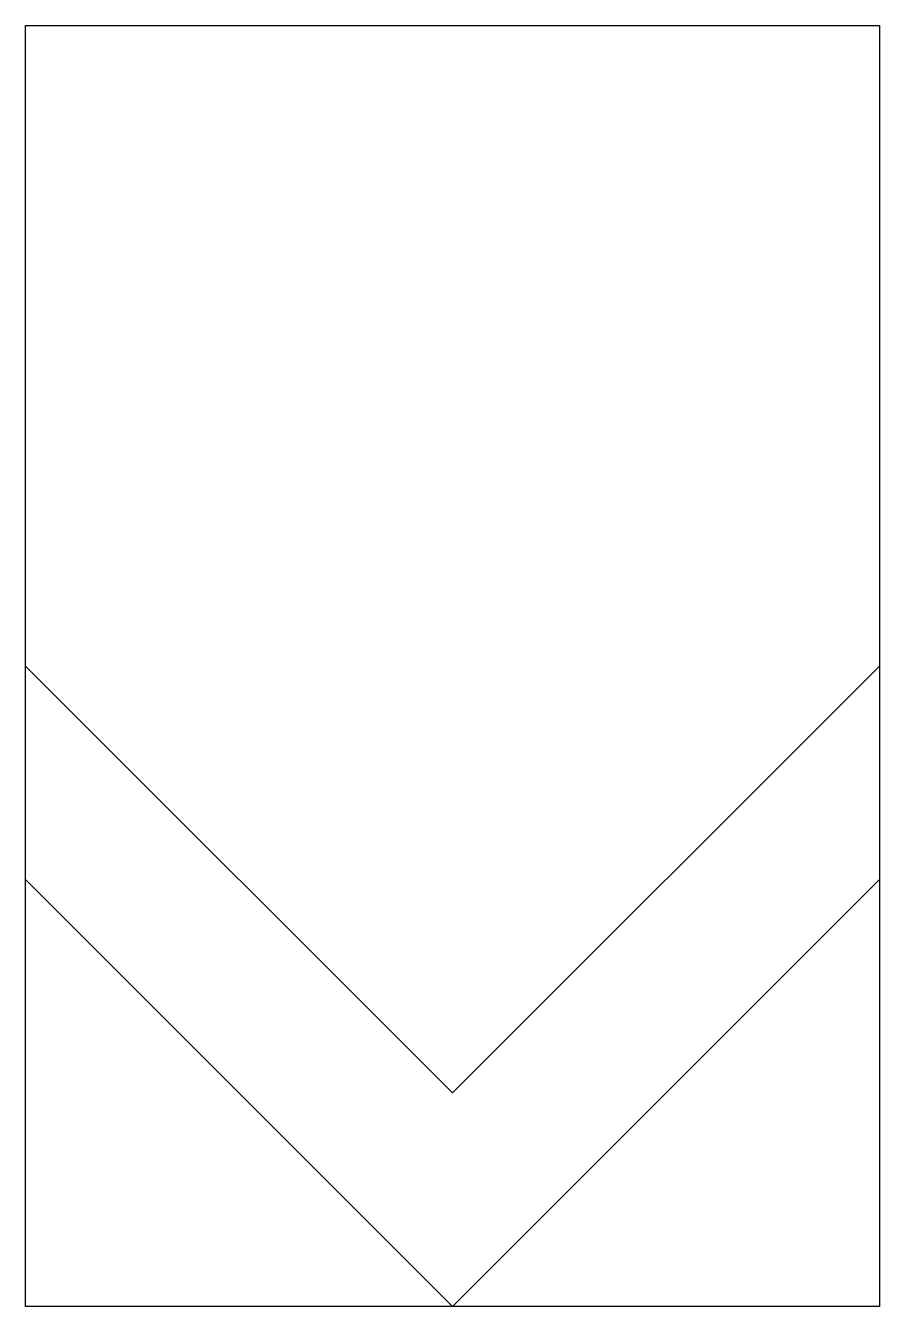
# Model space of a CAD drawing. Extents: x 2.8 to 13.4, y -2.8 to 13.1.
import ezdxf

# ---------------------------------------------------------------- set-up
doc = ezdxf.new("R2010")
doc.units = 0
doc.layers.add('DEFAULT_255_2_778', color=255, linetype='CONTINUOUS')

msp = doc.modelspace()

# ---------------------------------------------------------------- linework, layer by layer
at = {"layer": 'DEFAULT_255_2_778'}
for p, q in [((2.778, 13.097), (13.361, 13.097)), ((2.778, -2.778), (2.778, 13.097)), ((13.361, 13.097), (13.361, -2.778)), ((2.778, 5.159), (8.07, -0.132)), ((8.07, -0.132), (13.361, 5.159)), ((2.778, 2.514), (8.07, -2.778)), ((8.07, -2.778), (13.361, 2.514)), ((13.361, -2.778), (2.778, -2.778))]:
    msp.add_line(p, q, dxfattribs=at)

doc.saveas('drawing.dxf')
